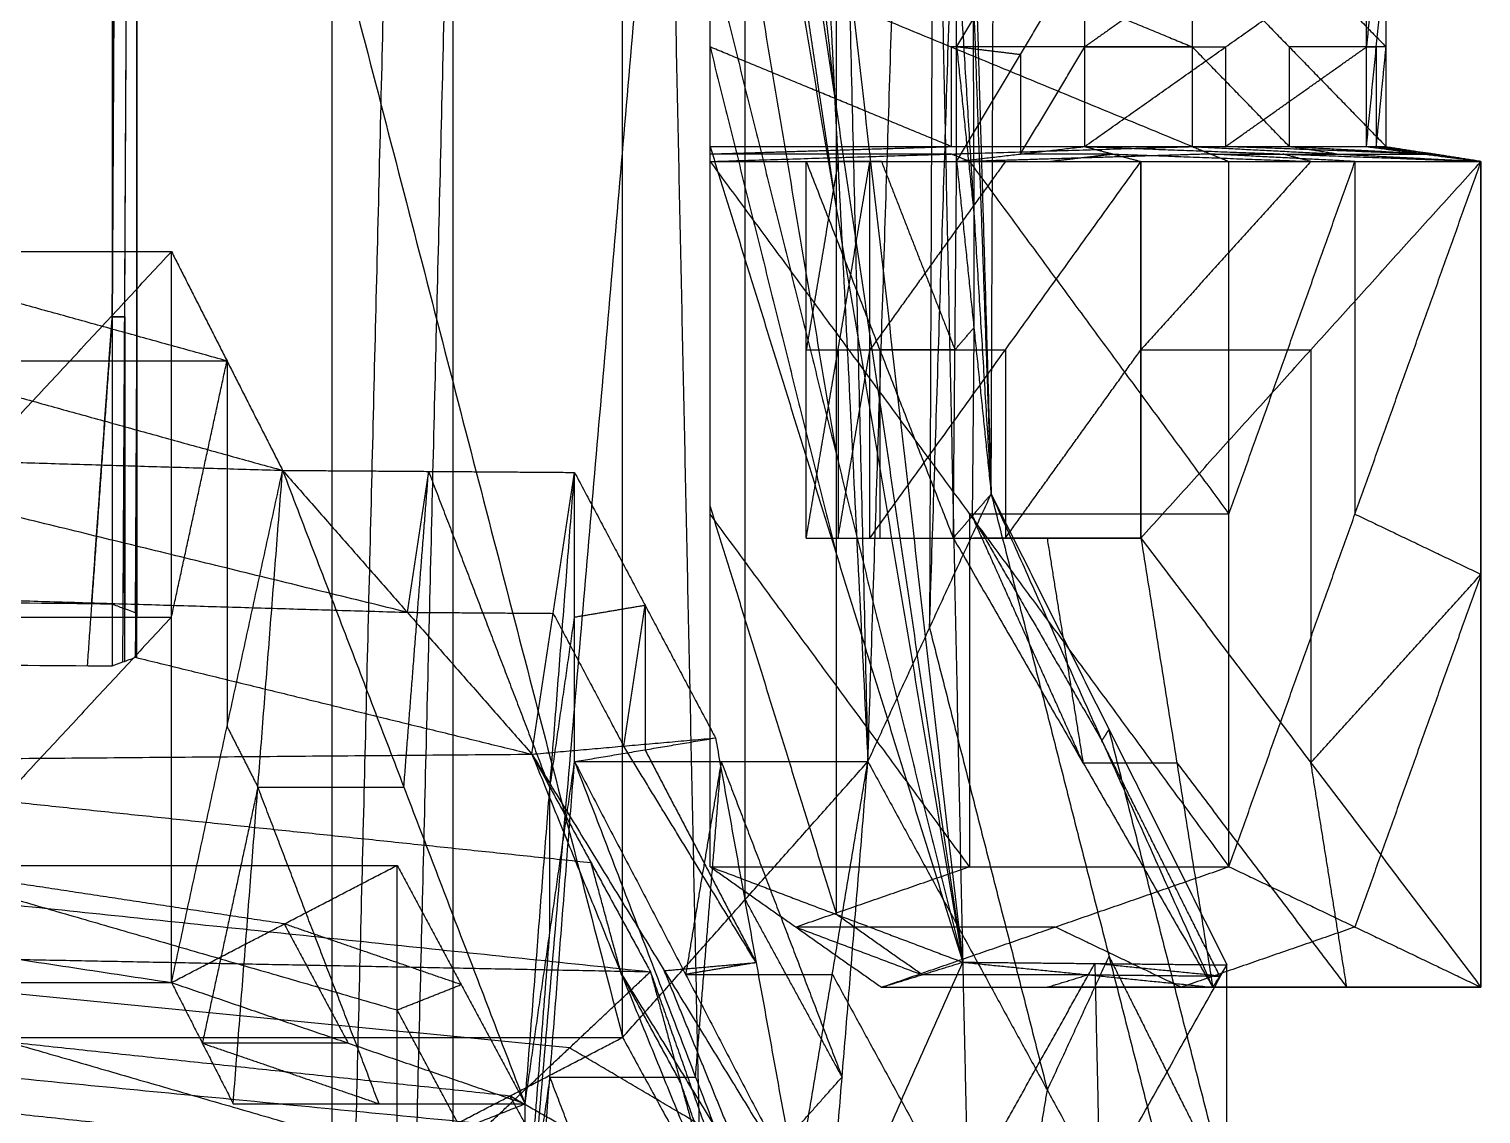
# Model space of a CAD drawing. Header units: millimetres. Extents: x -21 to -10.8, y -12.2 to 12.7.
# Drawn here: x -14.491 to -12.857, y -11.06 to -9.839 of the extents above; entities that cross this region are included whole.
import ezdxf

# ---------------------------------------------------------------- set-up
doc = ezdxf.new("R2010")
doc.units = ezdxf.units.MM
doc.header["$MEASUREMENT"] = 0
doc.layers.add('图层 03', color=5, linetype='Continuous', true_color=0x0000ff)

msp = doc.modelspace()

# ---------------------------------------------------------------- linework, layer by layer
at = {"layer": '图层 03'}
for points, degree in [([(-13.8229, -10.9738, -4.1504), (-13.8229, -8.0565, -4.128), (-13.8229, -5.1393, -4.1055)], 2), ([(-13.8229, -5.1393, -4.1055), (-13.6849, -7.9014, -3.4349), (-13.5469, -10.6635, -2.7644)], 2), ([(-15.3065, -5.246, -4.1169), (-14.5647, -8.1099, -4.1337), (-13.8229, -10.9738, -4.1504)], 2), ([(-13.6742, -5.3672, -3.3842), (-13.6105, -8.0154, -3.0743), (-13.5469, -10.6635, -2.7644)], 2), ([(-13.5469, -10.6635, -2.7644), (-13.4687, -8.2334, -2.3851), (-13.3906, -5.8033, -2.0058)], 2), ([(-13.4081, -10.3624, -2.092), (-13.3994, -8.0828, -2.0489), (-13.3906, -5.8033, -2.0058)], 2), ([(-14.1499, -12.183, 1.2511), (-14.1499, -9.39, 1.2511), (-14.1499, -6.597, 1.2511)], 2), ([(-14.1499, -12.183, 1.2511), (-14.0817, -9.39, 1.1985), (-14.0135, -6.597, 1.1459)], 2), ([(-14.0135, -12.183, 1.1459), (-14.0135, -9.39, 1.1459), (-14.0135, -6.597, 1.1459)], 2), ([(-14.0135, -12.183, 1.1459), (-13.7722, -9.39, 0.6061), (-13.5309, -6.597, 0.0663)], 2), ([(-13.5309, -6.597, 0.0663), (-13.4855, -8.7431, -0.0355), (-13.4402, -10.8892, -0.1372)], 2), ([(-14.6148, -10.5543, -2.153), (-14.5062, -9.0437, -2.153), (-14.3977, -7.5332, -2.153)], 2), ([(-14.6097, -10.4836, -2.3405), (-14.5037, -9.0084, -2.3405), (-14.3977, -7.5332, -2.3405)], 2), ([(-14.3977, -7.5332, -2.3405), (-14.3975, -9.0098, -2.3405), (-14.3973, -10.4864, -2.3405)], 2), ([(-14.3977, -7.5332, -2.153), (-14.3975, -9.0444, -2.153), (-14.3973, -10.5557, -2.153)], 2), ([(-14.3836, -7.5332, -2.3268), (-14.3905, -8.8481, -2.3337), (-14.3973, -10.163, -2.3405)], 2), ([(-14.3973, -10.163, -2.153), (-14.3905, -8.8481, -2.1598), (-14.3836, -7.5332, -2.1667)], 2), ([(-14.3853, -10.5513, -2.1647), (-14.3774, -9.0422, -2.1726), (-14.3695, -7.5332, -2.1804)], 2), ([(-14.3849, -10.491, -2.3285), (-14.3772, -9.0121, -2.3208), (-14.3695, -7.5332, -2.3131)], 2), ([(-14.3695, -10.4968, -2.3131), (-14.3695, -9.015, -2.3131), (-14.3695, -7.5332, -2.3131)], 2), ([(-14.3695, -10.5243, -2.2383), (-14.3695, -9.0287, -2.2757), (-14.3695, -7.5332, -2.3131)], 2), ([(-14.3695, -10.5455, -2.1804), (-14.3695, -9.0393, -2.1804), (-14.3695, -7.5332, -2.1804)], 2), ([(-14.3695, -7.5332, -2.2468), (-14.3695, -8.8599, -2.2468), (-14.3695, -10.1867, -2.2468)], 2), ([(-14.3695, -10.1867, -2.1804), (-14.3695, -8.8599, -2.2136), (-14.3695, -7.5332, -2.2468)], 2), ([(-16.0956, -7.7139, 0.7136), (-15.1227, -9.9484, 0.9823), (-14.1499, -12.183, 1.2511)], 2), ([(-13.6849, -10.8187, -3.4574), (-13.6849, -9.36, -3.4462), (-13.6849, -7.9014, -3.4349)], 2), ([(-13.4775, -10.513, -2.4282), (-13.4384, -9.2979, -2.2386), (-13.3994, -8.0828, -2.0489)], 2), ([(-13.4687, -8.2334, -2.3851), (-13.4731, -9.3732, -2.4067), (-13.4775, -10.513, -2.4282)], 2), ([(-16.5614, -8.2933, 0.584), (-15.3557, -10.2381, 0.9175), (-14.1499, -12.183, 1.2511)], 2), ([(-13.7245, -8.4191, 0.1403), (-13.5823, -9.6541, 0.0015), (-13.4402, -10.8892, -0.1372)], 2), ([(-13.7245, -8.6947, 0.1403), (-13.6534, -9.3122, 0.0709), (-13.5823, -9.9297, 0.0015)], 2), ([(-13.4493, -8.9535, -2.1842), (-13.4287, -9.6579, -2.1381), (-13.4081, -10.3624, -2.092)], 2), ([(-13.7245, -8.9703, 0.1403), (-13.5823, -9.9297, 0.0015), (-13.4402, -10.8892, -0.1372)], 2), ([(-13.7245, -9.0827, 0.1403), (-13.6534, -9.5625, 0.0709), (-13.5823, -10.0422, 0.0015)], 2), ([(-13.7245, -9.1952, 0.1403), (-13.5823, -10.0422, 0.0015), (-13.4402, -10.8892, -0.1372)], 2), ([(-13.4493, -9.2119, -2.1842), (-13.4287, -9.7872, -2.1381), (-13.4081, -10.3624, -2.092)], 2), ([(-14.1499, -9.39, 1.2511), (-14.6363, -9.6692, 1.1167), (-15.1227, -9.9484, 0.9823)], 2), ([(-14.0135, -9.39, 1.1459), (-14.0476, -10.7865, 1.1722), (-14.0817, -12.183, 1.1985)], 2), ([(-13.7268, -11.5361, 0.5043), (-13.7495, -10.463, 0.5552), (-13.7722, -9.39, 0.6061)], 2), ([(-13.7245, -9.4712, 0.1403), (-13.6534, -9.8947, 0.0709), (-13.5823, -10.3182, 0.0015)], 2), ([(-13.5823, -9.9297, 0.0015), (-13.5823, -9.7919, 0.0015), (-13.5823, -9.6541, 0.0015)], 2), ([(-13.447, -9.9881, -2.1842), (-13.447, -9.8588, -2.1842), (-13.447, -9.7296, -2.1842)], 2), ([(-13.447, -9.7296, -2.1842), (-13.4276, -10.046, -2.1381), (-13.4081, -10.3624, -2.092)], 2), ([(-13.375, -9.7384, -2.1423), (-13.411, -9.7986, -2.1633), (-13.447, -9.8588, -2.1842)], 2), ([(-13.7245, -9.9713, 0.1403), (-13.7245, -9.8592, 0.1403), (-13.7245, -9.7471, 0.1403)], 2), ([(-13.7245, -9.7471, 0.1403), (-13.5823, -10.3182, 0.0015), (-13.4402, -10.8892, -0.1372)], 2), ([(-13.7245, -9.7471, 0.1403), (-13.4531, -9.8592, 0.1475), (-13.1817, -9.9713, 0.1548)], 2), ([(-13.4531, -9.7471, 0.1475), (-13.3174, -9.8032, 0.1511), (-13.1817, -9.8592, 0.1548)], 2), ([(-13.447, -9.9881, -2.1842), (-13.375, -9.8676, -2.1423), (-13.3029, -9.7471, -2.1004)], 2), ([(-13.3029, -9.9713, -2.1004), (-13.3029, -9.8592, -2.1004), (-13.3029, -9.7471, -2.1004)], 2), ([(-13.3029, -9.9713, -2.1004), (-13.1443, -9.8592, -1.4245), (-12.9858, -9.7471, -0.7487)], 2), ([(-13.1443, -9.7471, -1.4245), (-13.2236, -9.8032, -1.7625), (-13.3029, -9.8592, -2.1004)], 2), ([(-13.1817, -9.9713, 0.1548), (-13.1817, -9.8592, 0.1548), (-13.1817, -9.7471, 0.1548)], 2), ([(-13.1817, -9.7471, 0.1548), (-13.0727, -9.8592, 0.0553), (-12.9637, -9.9713, -0.0442)], 2), ([(-13.0727, -9.7471, 0.0553), (-13.0182, -9.8032, 0.0055), (-12.9637, -9.8592, -0.0442)], 2), ([(-12.9858, -9.9713, -0.7487), (-12.9858, -9.8592, -0.7487), (-12.9858, -9.7471, -0.7487)], 2), ([(-12.9858, -9.9713, -0.7487), (-12.9747, -9.8592, -0.3964), (-12.9637, -9.7471, -0.0442)], 2), ([(-12.9747, -9.7471, -0.3964), (-12.9802, -9.8032, -0.5726), (-12.9858, -9.8592, -0.7487)], 2), ([(-12.9637, -9.9713, -0.0442), (-12.9637, -9.8592, -0.0442), (-12.9637, -9.7471, -0.0442)], 2), ([(-13.4287, -9.7872, -2.1381), (-13.4281, -9.9166, -2.1381), (-13.4276, -10.046, -2.1381)], 2), ([(-13.4531, -9.9713, 0.1475), (-13.5888, -9.9152, 0.1439), (-13.7245, -9.8592, 0.1403)], 2), ([(-13.7245, -9.8592, 0.1403), (-13.6534, -10.1447, 0.0709), (-13.5823, -10.4302, 0.0015)], 2), ([(-13.4531, -9.8592, 0.1475), (-13.4531, -9.9152, 0.1475), (-13.4531, -9.9713, 0.1475)], 2), ([(-13.1817, -9.8592, 0.1548), (-13.3174, -9.8592, 0.1511), (-13.4531, -9.8592, 0.1475)], 2), ([(-13.447, -9.8588, -2.1842), (-13.411, -9.8632, -2.1633), (-13.375, -9.8676, -2.1423)], 2), ([(-13.447, -9.8588, -2.1842), (-13.4373, -9.9524, -2.1612), (-13.4276, -10.046, -2.1381)], 2), ([(-13.375, -9.9797, -2.1423), (-13.3389, -9.9194, -2.1213), (-13.3029, -9.8592, -2.1004)], 2), ([(-13.375, -9.8676, -2.1423), (-13.375, -9.9236, -2.1423), (-13.375, -9.9797, -2.1423)], 2), ([(-13.3029, -9.8592, -2.1004), (-13.2236, -9.8592, -1.7625), (-13.1443, -9.8592, -1.4245)], 2), ([(-13.0727, -9.9713, 0.0553), (-13.1272, -9.9152, 0.105), (-13.1817, -9.8592, 0.1548)], 2), ([(-13.1443, -9.9713, -1.4245), (-13.0651, -9.9152, -1.0866), (-12.9858, -9.8592, -0.7487)], 2), ([(-13.1443, -9.8592, -1.4245), (-13.1443, -9.9152, -1.4245), (-13.1443, -9.9713, -1.4245)], 2), ([(-13.0727, -9.8592, 0.0553), (-13.0727, -9.9152, 0.0553), (-13.0727, -9.9713, 0.0553)], 2), ([(-12.9637, -9.8592, -0.0442), (-13.0182, -9.8592, 0.0055), (-13.0727, -9.8592, 0.0553)], 2), ([(-12.9858, -9.8592, -0.7487), (-12.9802, -9.8592, -0.5726), (-12.9747, -9.8592, -0.3964)], 2), ([(-12.9747, -9.9713, -0.3964), (-12.9692, -9.9152, -0.2203), (-12.9637, -9.8592, -0.0442)], 2), ([(-12.9747, -9.8592, -0.3964), (-12.9747, -9.9152, -0.3964), (-12.9747, -9.9713, -0.3964)], 2), ([(-13.5823, -10.0422, 0.0015), (-13.5823, -9.986, 0.0015), (-13.5823, -9.9297, 0.0015)], 2), ([(-13.7245, -10.7817, 0.2722), (-13.7245, -10.3765, 0.2062), (-13.7245, -9.9713, 0.1403)], 2), ([(-13.7245, -9.9881, 0.2722), (-13.7245, -9.9797, 0.2062), (-13.7245, -9.9713, 0.1403)], 2), ([(-13.7245, -9.9881, 0.2722), (-13.4531, -9.9797, 0.2135), (-13.1817, -9.9713, 0.1548)], 2), ([(-13.7245, -9.9713, 0.1403), (-13.5823, -10.4302, 0.0015), (-13.4402, -10.8892, -0.1372)], 2), ([(-13.7245, -9.9713, 0.1403), (-13.4531, -9.9713, 0.1475), (-13.1817, -9.9713, 0.1548)], 2), ([(-13.7245, -9.9797, 0.2062), (-13.5888, -9.9755, 0.1769), (-13.4531, -9.9713, 0.1475)], 2), ([(-13.4531, -9.9797, 0.2135), (-13.5888, -9.9797, 0.2098), (-13.7245, -9.9797, 0.2062)], 2), ([(-13.7245, -10.3765, 0.2062), (-13.7245, -10.1781, 0.2062), (-13.7245, -9.9797, 0.2062)], 2), ([(-13.4325, -9.9881, 0.2722), (-13.4428, -9.9839, 0.2428), (-13.4531, -9.9797, 0.2135)], 2), ([(-13.447, -9.9881, -2.1842), (-13.375, -9.9797, -2.1423), (-13.3029, -9.9713, -2.1004)], 2), ([(-13.1611, -9.9797, 0.2135), (-13.2968, -9.9839, 0.2428), (-13.4325, -9.9881, 0.2722)], 2), ([(-13.2713, -9.9797, -2.1423), (-13.3231, -9.9797, -2.1423), (-13.375, -9.9797, -2.1423)], 2), ([(-13.3433, -9.9881, -2.1842), (-13.3073, -9.9839, -2.1633), (-13.2713, -9.9797, -2.1423)], 2), ([(-13.3029, -9.9713, -2.1004), (-13.2713, -9.9797, -2.1423), (-13.2396, -9.9881, -2.1842)], 2), ([(-13.3029, -9.9713, -2.1004), (-13.1443, -9.9713, -1.4245), (-12.9858, -9.9713, -0.7487)], 2), ([(-13.3029, -9.9713, -2.1004), (-13.0799, -9.9797, -1.452), (-12.8569, -9.9881, -0.8036)], 2), ([(-13.2713, -9.9797, -2.1423), (-13.1598, -9.9839, -1.8181), (-13.0483, -9.9881, -1.4939)], 2), ([(-13.1817, -9.9713, 0.1548), (-13.1611, -9.9797, 0.2135), (-13.1405, -9.9881, 0.2722)], 2), ([(-13.1817, -9.9713, 0.1548), (-13.0727, -9.9713, 0.0553), (-12.9637, -9.9713, -0.0442)], 2), ([(-13.1817, -9.9713, 0.1548), (-13.0193, -9.9797, 0.0999), (-12.8569, -9.9881, 0.045)], 2), ([(-13.1611, -9.9797, 0.2135), (-13.0902, -9.9797, 0.1567), (-13.0193, -9.9797, 0.0999)], 2), ([(-12.9987, -9.9881, 0.1586), (-13.0799, -9.9839, 0.186), (-13.1611, -9.9797, 0.2135)], 2), ([(-12.9213, -9.9797, -0.7761), (-13.0328, -9.9755, -1.1003), (-13.1443, -9.9713, -1.4245)], 2), ([(-13.0799, -9.9797, -1.452), (-13.0006, -9.9797, -1.114), (-12.9213, -9.9797, -0.7761)], 2), ([(-13.0483, -9.9881, -1.4939), (-13.0641, -9.9839, -1.4729), (-13.0799, -9.9797, -1.452)], 2), ([(-13.0727, -9.9713, 0.0553), (-12.9915, -9.9755, 0.0278), (-12.9103, -9.9797, 0.0004)], 2), ([(-13.0193, -9.9797, 0.0999), (-13.046, -9.9755, 0.0776), (-13.0727, -9.9713, 0.0553)], 2), ([(-12.9858, -9.9713, -0.7487), (-12.9747, -9.9713, -0.3964), (-12.9637, -9.9713, -0.0442)], 2), ([(-12.9858, -9.9713, -0.7487), (-12.9213, -9.9797, -0.7761), (-12.8569, -9.9881, -0.8036)], 2), ([(-12.9747, -9.9713, -0.3964), (-12.948, -9.9755, -0.5863), (-12.9213, -9.9797, -0.7761)], 2), ([(-12.9103, -9.9797, -0.4239), (-12.9425, -9.9755, -0.4102), (-12.9747, -9.9713, -0.3964)], 2), ([(-12.9637, -9.9713, -0.0442), (-12.9103, -9.9797, -0.4239), (-12.8569, -9.9881, -0.8036)], 2), ([(-12.9637, -9.9713, -0.0442), (-12.9103, -9.9797, 0.0004), (-12.8569, -9.9881, 0.045)], 2), ([(-12.9103, -9.9797, 0.0004), (-12.9103, -9.9797, -0.2118), (-12.9103, -9.9797, -0.4239)], 2), ([(-12.8569, -9.9881, -0.3793), (-12.8836, -9.9839, -0.1895), (-12.9103, -9.9797, 0.0004)], 2), ([(-13.7245, -10.7817, 0.2722), (-13.7245, -10.3849, 0.2722), (-13.7245, -9.9881, 0.2722)], 2), ([(-13.7245, -9.9881, 0.2722), (-13.4325, -10.3849, 0.2722), (-13.1405, -10.7817, 0.2722)], 2), ([(-13.7245, -9.9881, 0.2722), (-13.4325, -9.9881, 0.2722), (-13.1405, -9.9881, 0.2722)], 2), ([(-13.6163, -10.4119, -3.0069), (-13.6163, -10.2, -3.0069), (-13.6163, -9.9881, -3.0069)], 2), ([(-13.6163, -10.4119, -3.0069), (-13.5804, -10.2, -3.0069), (-13.5446, -9.9881, -3.0069)], 2), ([(-13.6163, -9.9881, -3.0069), (-13.5804, -9.9881, -3.0069), (-13.5446, -9.9881, -3.0069)], 2), ([(-13.6163, -9.9881, -3.0069), (-13.5335, -10.2, -2.5956), (-13.4508, -10.4119, -2.1842)], 2), ([(-13.6163, -9.9881, -3.0069), (-13.5316, -9.9881, -2.5956), (-13.447, -9.9881, -2.1842)], 2), ([(-13.5804, -9.9881, -3.0069), (-13.5983, -10.094, -3.0069), (-13.6163, -10.2, -3.0069)], 2), ([(-13.5804, -9.9881, -3.0069), (-13.5381, -9.9881, -2.8012), (-13.4958, -9.9881, -2.5956)], 2), ([(-13.5316, -9.9881, -2.5956), (-13.556, -9.9881, -2.8012), (-13.5804, -9.9881, -3.0069)], 2), ([(-13.5446, -10.4119, -3.0069), (-13.5446, -10.2, -3.0069), (-13.5446, -9.9881, -3.0069)], 2), ([(-13.5446, -10.4119, -3.0069), (-13.3921, -10.2, -2.8548), (-13.2396, -9.9881, -2.7027)], 2), ([(-13.5446, -9.9881, -3.0069), (-13.4958, -9.9881, -2.5956), (-13.447, -9.9881, -2.1842)], 2), ([(-13.5446, -9.9881, -3.0069), (-13.3921, -9.9881, -2.8548), (-13.2396, -9.9881, -2.7027)], 2), ([(-13.3921, -9.9881, -2.8548), (-13.4684, -10.094, -2.9308), (-13.5446, -10.2, -3.0069)], 2), ([(-13.5316, -9.9881, -2.5956), (-13.4903, -10.094, -2.3899), (-13.4489, -10.2, -2.1842)], 2), ([(-13.4958, -9.9881, -2.5956), (-13.444, -9.9881, -2.7252), (-13.3921, -9.9881, -2.8548)], 2), ([(-13.4508, -10.4119, -2.1842), (-13.4489, -10.2, -2.1842), (-13.447, -9.9881, -2.1842)], 2), ([(-13.447, -9.9881, -2.1842), (-13.4276, -10.1752, -2.1381), (-13.4081, -10.3624, -2.092)], 2), ([(-13.447, -9.9881, -2.1842), (-13.3433, -9.9881, -2.4435), (-13.2396, -9.9881, -2.7027)], 2), ([(-13.447, -9.9881, -2.1842), (-13.3433, -9.9881, -2.1842), (-13.2396, -9.9881, -2.1842)], 2), ([(-13.4325, -9.9881, 0.2722), (-13.2865, -10.1865, 0.2722), (-13.1405, -10.3849, 0.2722)], 2), ([(-13.3921, -9.9881, -2.8548), (-13.3677, -9.9881, -2.6491), (-13.3433, -9.9881, -2.4435)], 2), ([(-13.3433, -9.9881, -2.4435), (-13.2915, -9.9881, -2.4435), (-13.2396, -9.9881, -2.4435)], 2), ([(-13.3433, -9.9881, -2.1842), (-13.3433, -9.9881, -2.3139), (-13.3433, -9.9881, -2.4435)], 2), ([(-13.2396, -10.4119, -2.7027), (-13.2396, -10.2, -2.7027), (-13.2396, -9.9881, -2.7027)], 2), ([(-13.2396, -10.4119, -2.1842), (-13.2396, -10.2, -2.4435), (-13.2396, -9.9881, -2.7027)], 2), ([(-13.2396, -10.4119, -2.1842), (-13.2396, -10.2, -2.1842), (-13.2396, -9.9881, -2.1842)], 2), ([(-13.2396, -10.4119, -2.1842), (-13.0483, -10.2, -1.4939), (-12.8569, -9.9881, -0.8036)], 2), ([(-13.2396, -9.9881, -2.7027), (-13.2396, -9.9881, -2.4435), (-13.2396, -9.9881, -2.1842)], 2), ([(-13.2396, -9.9881, -2.1842), (-13.0483, -9.9881, -1.4939), (-12.8569, -9.9881, -0.8036)], 2), ([(-13.2396, -9.9881, -2.4435), (-13.2396, -10.094, -2.4435), (-13.2396, -10.2, -2.4435)], 2), ([(-13.2396, -10.2, -2.1842), (-13.2396, -10.094, -2.3139), (-13.2396, -9.9881, -2.4435)], 2), ([(-13.0483, -9.9881, -1.4939), (-13.144, -10.094, -1.8391), (-13.2396, -10.2, -2.1842)], 2), ([(-13.1405, -10.7817, 0.2722), (-13.1405, -10.3849, 0.2722), (-13.1405, -9.9881, 0.2722)], 2), ([(-13.1405, -10.7817, 0.2722), (-12.9987, -10.3849, 0.1586), (-12.8569, -9.9881, 0.045)], 2), ([(-13.1405, -9.9881, 0.2722), (-12.9987, -9.9881, 0.1586), (-12.8569, -9.9881, 0.045)], 2), ([(-13.1405, -10.3849, 0.2722), (-13.0696, -10.1865, 0.2154), (-12.9987, -9.9881, 0.1586)], 2), ([(-12.9987, -9.9881, 0.1586), (-12.9987, -10.1865, 0.1586), (-12.9987, -10.3849, 0.1586)], 2), ([(-12.8569, -10.9174, -0.8036), (-12.8569, -10.4527, -0.8036), (-12.8569, -9.9881, -0.8036)], 2), ([(-12.8569, -10.9174, -0.8036), (-12.8569, -10.4527, -0.3793), (-12.8569, -9.9881, 0.045)], 2), ([(-12.8569, -10.9174, 0.045), (-12.8569, -10.4527, 0.045), (-12.8569, -9.9881, 0.045)], 2), ([(-12.8569, -9.9881, -0.8036), (-12.8569, -9.9881, -0.3793), (-12.8569, -9.9881, 0.045)], 2), ([(-12.8569, -9.9881, -0.3793), (-12.8569, -10.2204, -0.5914), (-12.8569, -10.4527, -0.8036)], 2), ([(-13.5823, -10.3182, 0.0015), (-13.5823, -10.1802, 0.0015), (-13.5823, -10.0422, 0.0015)], 2), ([(-13.4276, -10.046, -2.1381), (-13.4276, -10.1106, -2.1381), (-13.4276, -10.1752, -2.1381)], 2), ([(-15.0945, -10.9121, -3.4033), (-14.7126, -10.5008, -3.4033), (-14.3306, -10.0895, -3.4033)], 2), ([(-15.0945, -10.0895, -3.4033), (-14.7126, -10.0895, -3.4033), (-14.3306, -10.0895, -3.4033)], 2), ([(-15.0945, -10.0895, -3.4033), (-14.6501, -10.2126, -3.0808), (-14.2056, -10.3357, -2.7583)], 2), ([(-14.2681, -10.2126, -3.0808), (-14.4903, -10.151, -3.2421), (-14.7126, -10.0895, -3.4033)], 2), ([(-14.3306, -10.9121, -3.4033), (-14.3306, -10.5008, -3.4033), (-14.3306, -10.0895, -3.4033)], 2), ([(-14.3306, -10.0895, -3.4033), (-14.2681, -10.2126, -3.0808), (-14.2056, -10.3357, -2.7583)], 2), ([(-14.3973, -10.163, -2.153), (-14.4114, -10.3593, -2.153), (-14.4255, -10.5555, -2.153)], 2), ([(-14.4205, -10.4861, -2.3405), (-14.4089, -10.3246, -2.3405), (-14.3973, -10.163, -2.3405)], 2), ([(-14.3973, -10.163, -2.3405), (-14.3903, -10.163, -2.3337), (-14.3832, -10.163, -2.3268)], 2), ([(-14.3832, -10.163, -2.1667), (-14.3903, -10.163, -2.1598), (-14.3973, -10.163, -2.153)], 2), ([(-14.3832, -10.163, -2.3268), (-14.3832, -10.3273, -2.3268), (-14.3832, -10.4916, -2.3268)], 2), ([(-14.3832, -10.5506, -2.1667), (-14.3832, -10.3568, -2.1667), (-14.3832, -10.163, -2.1667)], 2), ([(-13.4489, -10.2, -2.1842), (-13.4382, -10.1876, -2.1612), (-13.4276, -10.1752, -2.1381)], 2), ([(-13.4276, -10.1752, -2.1381), (-13.4285, -10.2812, -2.1381), (-13.4295, -10.3872, -2.1381)], 2), ([(-14.3695, -10.1867, -2.1804), (-14.3704, -10.3664, -2.1795), (-14.3714, -10.5462, -2.1786)], 2), ([(-14.3711, -10.4962, -2.3147), (-14.3703, -10.3414, -2.3139), (-14.3695, -10.1867, -2.3131)], 2), ([(-14.3695, -10.1867, -2.3131), (-14.3695, -10.3432, -2.3092), (-14.3695, -10.4997, -2.3053)], 2), ([(-14.3695, -10.1867, -2.2468), (-14.3695, -10.1867, -2.2799), (-14.3695, -10.1867, -2.3131)], 2), ([(-13.6163, -10.2, -3.0069), (-13.5983, -10.2, -3.0069), (-13.5804, -10.2, -3.0069)], 2), ([(-13.6163, -10.2, -3.0069), (-13.5749, -10.2, -2.8012), (-13.5335, -10.2, -2.5956)], 2), ([(-13.5804, -10.4119, -3.0069), (-13.5625, -10.306, -3.0069), (-13.5446, -10.2, -3.0069)], 2), ([(-13.5804, -10.2, -3.0069), (-13.5804, -10.306, -3.0069), (-13.5804, -10.4119, -3.0069)], 2), ([(-13.5446, -10.2, -3.0069), (-13.4684, -10.2, -2.9308), (-13.3921, -10.2, -2.8548)], 2), ([(-13.5335, -10.2, -2.5956), (-13.5335, -10.306, -2.5956), (-13.5335, -10.4119, -2.5956)], 2), ([(-13.4489, -10.2, -2.1842), (-13.4912, -10.2, -2.3899), (-13.5335, -10.2, -2.5956)], 2), ([(-13.3921, -10.4119, -2.8548), (-13.3159, -10.306, -2.7787), (-13.2396, -10.2, -2.7027)], 2), ([(-13.3921, -10.2, -2.8548), (-13.3921, -10.306, -2.8548), (-13.3921, -10.4119, -2.8548)], 2), ([(-13.2396, -10.2, -2.7027), (-13.2396, -10.306, -2.5731), (-13.2396, -10.4119, -2.4435)], 2), ([(-13.2396, -10.2, -2.4435), (-13.2396, -10.2, -2.5731), (-13.2396, -10.2, -2.7027)], 2), ([(-13.2396, -10.2, -2.1842), (-13.144, -10.2, -1.8391), (-13.0483, -10.2, -1.4939)], 2), ([(-13.0483, -10.2, -1.4939), (-13.0483, -10.4323, -1.4939), (-13.0483, -10.6647, -1.4939)], 2), ([(-14.6501, -10.2126, -3.0808), (-14.4591, -10.2126, -3.0808), (-14.2681, -10.2126, -3.0808)], 2), ([(-14.3306, -10.5008, -3.4033), (-14.2994, -10.3567, -3.2421), (-14.2681, -10.2126, -3.0808)], 2), ([(-14.2681, -10.2126, -3.0808), (-14.2681, -10.4182, -3.0808), (-14.2681, -10.6239, -3.0808)], 2), ([(-15.3751, -10.3006, -2.8117), (-14.7903, -10.3182, -2.785), (-14.2056, -10.3357, -2.7583)], 2), ([(-14.0653, -10.4954, -2.328), (-14.4278, -10.4068, -2.5565), (-14.7903, -10.3182, -2.785)], 2), ([(-13.5823, -10.4302, 0.0015), (-13.5823, -10.3742, 0.0015), (-13.5823, -10.3182, 0.0015)], 2), ([(-14.3306, -10.9121, -3.4033), (-14.2681, -10.6239, -3.0808), (-14.2056, -10.3357, -2.7583)], 2), ([(-14.2612, -11.0485, -3.0907), (-14.2334, -10.6921, -2.9245), (-14.2056, -10.3357, -2.7583)], 2), ([(-14.2056, -10.3357, -2.7583), (-14.0691, -10.6921, -2.9245), (-13.9327, -11.0485, -3.0907)], 2), ([(-14.2056, -10.3357, -2.7583), (-14.0653, -10.4954, -2.328), (-13.925, -10.6551, -1.8976)], 2), ([(-14.2056, -10.3357, -2.7583), (-14.0413, -10.3368, -2.7614), (-13.877, -10.338, -2.7644)], 2), ([(-14.0691, -10.6921, -2.9245), (-14.0552, -10.5145, -2.8429), (-14.0413, -10.3368, -2.7614)], 2), ([(-14.0413, -10.3368, -2.7614), (-14.0533, -10.4161, -2.5447), (-14.0653, -10.4954, -2.328)], 2), ([(-14.0413, -10.3368, -2.7614), (-13.9731, -10.5151, -2.8445), (-13.9048, -10.6933, -2.9276)], 2), ([(-13.9327, -11.0485, -3.0907), (-13.9048, -10.6933, -2.9276), (-13.877, -10.338, -2.7644)], 2), ([(-13.925, -10.6551, -1.8976), (-13.901, -10.4966, -2.331), (-13.877, -10.338, -2.7644)], 2), ([(-13.877, -10.6635, -2.7644), (-13.877, -10.5008, -2.7644), (-13.877, -10.338, -2.7644)], 2), ([(-13.877, -10.338, -2.7644), (-13.7977, -10.4874, -2.3687), (-13.7184, -10.6368, -1.9731)], 2), ([(-13.5469, -10.6635, -2.7644), (-13.4775, -10.513, -2.4282), (-13.4081, -10.3624, -2.092)], 2), ([(-13.4508, -10.4119, -2.1842), (-13.4295, -10.3872, -2.1381), (-13.4081, -10.3624, -2.092)], 2), ([(-13.4081, -10.3624, -2.092), (-13.2835, -10.6399, -1.4478), (-13.1588, -10.9174, -0.8036)], 2), ([(-13.4081, -10.3624, -2.092), (-13.2755, -10.8827, -1.4466), (-13.1428, -11.4031, -0.8013)], 2), ([(-13.4081, -10.3624, -2.092), (-13.2755, -10.6273, -1.4466), (-13.1428, -10.8922, -0.8013)], 2), ([(-13.7245, -10.3849, 0.2722), (-13.7245, -10.3807, 0.2392), (-13.7245, -10.3765, 0.2062)], 2), ([(-13.7245, -10.3765, 0.2062), (-13.6534, -10.606, 0.1368), (-13.5823, -10.8355, 0.0675)], 2), ([(-13.4325, -10.7817, 0.2722), (-13.5785, -10.5833, 0.2722), (-13.7245, -10.3849, 0.2722)], 2), ([(-13.4325, -10.3849, 0.2722), (-13.4325, -10.5833, 0.2722), (-13.4325, -10.7817, 0.2722)], 2), ([(-13.1405, -10.3849, 0.2722), (-13.2865, -10.3849, 0.2722), (-13.4325, -10.3849, 0.2722)], 2), ([(-13.4295, -10.3872, -2.1381), (-13.3565, -10.5135, -1.7929), (-13.2835, -10.6399, -1.4478)], 2), ([(-13.3048, -10.6647, -1.4939), (-13.3672, -10.5259, -1.816), (-13.4295, -10.3872, -2.1381)], 2), ([(-12.9987, -10.3849, 0.1586), (-12.9278, -10.4188, 0.1018), (-12.8569, -10.4527, 0.045)], 2), ([(-13.6163, -10.4119, -3.0069), (-13.5804, -10.4119, -3.0069), (-13.5446, -10.4119, -3.0069)], 2), ([(-13.6163, -10.4119, -3.0069), (-13.5335, -10.4119, -2.5956), (-13.4508, -10.4119, -2.1842)], 2), ([(-13.6163, -10.4119, -3.0069), (-13.428, -10.4119, -2.5956), (-13.2396, -10.4119, -2.1842)], 2), ([(-13.5804, -10.4119, -3.0069), (-13.5042, -10.4119, -2.8012), (-13.428, -10.4119, -2.5956)], 2), ([(-13.5446, -10.4119, -3.0069), (-13.3921, -10.4119, -2.8548), (-13.2396, -10.4119, -2.7027)], 2), ([(-13.5446, -10.4119, -3.0069), (-13.3921, -10.4119, -2.5956), (-13.2396, -10.4119, -2.1842)], 2), ([(-13.5335, -10.4119, -2.5956), (-13.4394, -10.4119, -2.3899), (-13.3452, -10.4119, -2.1842)], 2), ([(-13.4508, -10.4119, -2.1842), (-13.3452, -10.4119, -2.1842), (-13.2396, -10.4119, -2.1842)], 2), ([(-13.4508, -10.4119, -2.1842), (-13.3048, -10.6647, -1.4939), (-13.1588, -10.9174, -0.8036)], 2), ([(-13.428, -10.4119, -2.5956), (-13.41, -10.4119, -2.5956), (-13.3921, -10.4119, -2.5956)], 2), ([(-13.3452, -10.4119, -2.1842), (-13.3866, -10.4119, -2.3899), (-13.428, -10.4119, -2.5956)], 2), ([(-13.2396, -10.4119, -2.4435), (-13.3159, -10.4119, -2.6491), (-13.3921, -10.4119, -2.8548)], 2), ([(-13.3921, -10.4119, -2.5956), (-13.3159, -10.4119, -2.5195), (-13.2396, -10.4119, -2.4435)], 2), ([(-13.3452, -10.4119, -2.1842), (-13.325, -10.5383, -1.8391), (-13.3048, -10.6647, -1.4939)], 2), ([(-13.2396, -10.4119, -2.7027), (-13.2396, -10.4119, -2.4435), (-13.2396, -10.4119, -2.1842)], 2), ([(-13.2396, -10.4119, -2.1842), (-13.1992, -10.6647, -1.4939), (-13.1588, -10.9174, -0.8036)], 2), ([(-13.2396, -10.4119, -2.1842), (-13.0483, -10.6647, -1.4939), (-12.8569, -10.9174, -0.8036)], 2), ([(-13.5823, -10.8355, 0.0675), (-13.5823, -10.6328, 0.0345), (-13.5823, -10.4302, 0.0015)], 2), ([(-13.0483, -10.6647, -1.4939), (-12.9526, -10.5587, -1.1487), (-12.8569, -10.4527, -0.8036)], 2), ([(-12.8569, -10.4527, 0.045), (-12.9278, -10.6511, 0.1018), (-12.9987, -10.8496, 0.1586)], 2), ([(-12.8569, -10.9174, -0.3793), (-12.8569, -10.6851, -0.1672), (-12.8569, -10.4527, 0.045)], 2), ([(-12.8569, -10.4527, -0.3793), (-12.8569, -10.6851, -0.3793), (-12.8569, -10.9174, -0.3793)], 2), ([(-12.8569, -10.4527, -0.8036), (-12.8569, -10.4527, -0.5914), (-12.8569, -10.4527, -0.3793)], 2), ([(-14.6501, -10.4779, -2.3546), (-14.3577, -10.4867, -2.3413), (-14.0653, -10.4954, -2.328)], 2), ([(-14.3973, -10.4864, -2.3405), (-14.4681, -10.4855, -2.3405), (-14.5389, -10.4845, -2.3405), (-14.6097, -10.4836, -2.3405)], 3), ([(-14.3849, -10.491, -2.3285), (-14.3891, -10.4895, -2.3325), (-14.3932, -10.4879, -2.3365), (-14.3973, -10.4864, -2.3405)], 3), ([(-13.877, -10.5008, -2.7644), (-13.8374, -10.4941, -2.5666), (-13.7977, -10.4874, -2.3687)], 2), ([(-13.8217, -10.646, -1.9353), (-13.8097, -10.5667, -2.152), (-13.7977, -10.4874, -2.3687)], 2), ([(-13.7977, -10.4874, -2.3687), (-13.7977, -10.5688, -2.3687), (-13.7977, -10.6502, -2.3687)], 2), ([(-14.3306, -10.5008, -3.4033), (-14.5216, -10.7064, -3.4033), (-14.7126, -10.9121, -3.4033)], 2), ([(-14.7126, -10.5008, -3.4033), (-14.5216, -10.5008, -3.4033), (-14.3306, -10.5008, -3.4033)], 2), ([(-14.3695, -10.4968, -2.3131), (-14.3747, -10.4949, -2.3182), (-14.3798, -10.4929, -2.3234), (-14.3849, -10.491, -2.3285)], 3), ([(-14.3695, -10.5243, -2.2383), (-14.3695, -10.5151, -2.2632), (-14.3695, -10.506, -2.2882), (-14.3695, -10.4968, -2.3131)], 3), ([(-14.0653, -10.4954, -2.328), (-13.9832, -10.496, -2.3295), (-13.901, -10.4966, -2.331)], 2), ([(-13.9048, -10.6933, -2.9276), (-13.8909, -10.597, -2.846), (-13.877, -10.5008, -2.7644)], 2), ([(-13.901, -10.4966, -2.331), (-13.8614, -10.5713, -2.1332), (-13.8217, -10.646, -1.9353)], 2), ([(-13.4775, -10.513, -2.4282), (-13.4112, -10.7731, -2.1055), (-13.3449, -11.0333, -1.7828)], 2), ([(-14.3695, -10.5455, -2.1804), (-14.3695, -10.5384, -2.1997), (-14.3695, -10.5314, -2.219), (-14.3695, -10.5243, -2.2383)], 3), ([(-14.6148, -10.5543, -2.153), (-14.5423, -10.5548, -2.153), (-14.4698, -10.5552, -2.153), (-14.3973, -10.5557, -2.153)], 3), ([(-14.3973, -10.5557, -2.153), (-14.3933, -10.5542, -2.1569), (-14.3893, -10.5528, -2.1608), (-14.3853, -10.5513, -2.1647)], 3), ([(-14.3853, -10.5513, -2.1647), (-14.3805, -10.5496, -2.1694), (-14.3758, -10.5478, -2.1741), (-14.3711, -10.5461, -2.1788)], 3), ([(-14.3711, -10.5461, -2.1788), (-14.3706, -10.5459, -2.1793), (-14.37, -10.5457, -2.1799), (-14.3695, -10.5455, -2.1804)], 3), ([(-14.3711, -10.5461, -2.1788), (-14.1481, -10.6006, -2.0382), (-13.925, -10.6551, -1.8976)], 2), ([(-14.2681, -10.6239, -3.0808), (-14.2508, -10.658, -3.0027), (-14.2334, -10.6921, -2.9245)], 2), ([(-13.925, -10.6551, -1.8976), (-13.8217, -10.646, -1.9353), (-13.7184, -10.6368, -1.9731)], 2), ([(-13.877, -10.6635, -2.7644), (-13.7977, -10.6502, -2.3687), (-13.7184, -10.6368, -1.9731)], 2), ([(-13.7184, -10.6368, -1.9731), (-13.6727, -10.8896, -1.7341), (-13.6269, -11.1423, -1.495)], 2), ([(-13.2835, -10.6399, -1.4478), (-13.2795, -10.6336, -1.4472), (-13.2755, -10.6273, -1.4466)], 2), ([(-13.1428, -11.1476, -0.8013), (-13.2091, -10.8875, -1.124), (-13.2755, -10.6273, -1.4466)], 2), ([(-13.6727, -10.8896, -1.7341), (-13.7472, -10.7678, -1.8347), (-13.8217, -10.646, -1.9353)], 2), ([(-13.7977, -10.6502, -2.3687), (-13.7352, -10.7699, -2.0514), (-13.6727, -10.8896, -1.7341)], 2), ([(-13.1508, -10.9048, -0.8024), (-13.2172, -10.7724, -1.1251), (-13.2835, -10.6399, -1.4478)], 2), ([(-15.9644, -10.6719, -1.8198), (-14.9447, -10.6635, -1.8587), (-13.925, -10.6551, -1.8976)], 2), ([(-13.8583, -10.7775, -1.5724), (-14.4015, -10.7205, -1.7156), (-14.9447, -10.6635, -1.8587)], 2), ([(-13.9327, -11.3733, -3.0907), (-13.9048, -11.0184, -2.9276), (-13.877, -10.6635, -2.7644)], 2), ([(-13.9327, -11.0485, -3.0907), (-13.9048, -10.856, -2.9276), (-13.877, -10.6635, -2.7644)], 2), ([(-13.925, -10.6551, -1.8976), (-13.8583, -10.7775, -1.5724), (-13.7916, -10.8999, -1.2473)], 2), ([(-13.925, -10.6551, -1.8976), (-13.8244, -10.9022, -1.6811), (-13.7238, -11.1492, -1.4645)], 2), ([(-13.925, -10.6551, -1.8976), (-13.776, -10.8987, -1.6963), (-13.6269, -11.1423, -1.495)], 2), ([(-13.877, -10.6635, -2.7644), (-13.752, -10.9029, -2.1297), (-13.6269, -11.1423, -1.495)], 2), ([(-13.877, -10.6635, -2.7644), (-13.7409, -11.0184, -2.9276), (-13.6048, -11.3733, -3.0907)], 2), ([(-13.877, -10.6635, -2.7644), (-13.7119, -10.6635, -2.7644), (-13.5469, -10.6635, -2.7644)], 2), ([(-13.8229, -10.9738, -4.1504), (-13.6849, -10.8187, -3.4574), (-13.5469, -10.6635, -2.7644)], 2), ([(-13.7119, -10.6635, -2.7644), (-13.732, -10.7832, -2.4471), (-13.752, -10.9029, -2.1297)], 2), ([(-13.7409, -11.0184, -2.9276), (-13.7264, -10.841, -2.846), (-13.7119, -10.6635, -2.7644)], 2), ([(-13.7119, -10.6635, -2.7644), (-13.6439, -10.841, -2.846), (-13.5759, -11.0184, -2.9276)], 2), ([(-13.6269, -11.1423, -1.495), (-13.5869, -10.9029, -2.1297), (-13.5469, -10.6635, -2.7644)], 2), ([(-13.6048, -11.3733, -3.0907), (-13.5759, -11.0184, -2.9276), (-13.5469, -10.6635, -2.7644)], 2), ([(-13.5469, -10.6635, -2.7644), (-13.3449, -11.0333, -1.7828), (-13.1428, -11.4031, -0.8013)], 2), ([(-13.3048, -10.6647, -1.4939), (-13.252, -10.6647, -1.4939), (-13.1992, -10.6647, -1.4939)], 2), ([(-13.1992, -10.6647, -1.4939), (-13.1036, -10.791, -1.1487), (-13.0079, -10.9174, -0.8036)], 2), ([(-13.0079, -10.9174, -0.8036), (-13.0281, -10.791, -1.1487), (-13.0483, -10.6647, -1.4939)], 2), ([(-15.9644, -10.6719, -1.8198), (-14.878, -10.7859, -1.5335), (-13.7916, -10.8999, -1.2473)], 2), ([(-14.2334, -10.6921, -2.9245), (-14.2647, -10.8362, -3.0858), (-14.2959, -10.9803, -3.247)], 2), ([(-14.2334, -10.6921, -2.9245), (-14.1513, -10.6921, -2.9245), (-14.0691, -10.6921, -2.9245)], 2), ([(-14.097, -11.0485, -3.0907), (-14.1652, -10.8703, -3.0076), (-14.2334, -10.6921, -2.9245)], 2), ([(-13.9048, -10.856, -2.9276), (-13.9048, -10.7747, -2.9276), (-13.9048, -10.6933, -2.9276)], 2), ([(-15.2005, -10.7802, -3.7883), (-14.7656, -10.8461, -3.5958), (-14.3306, -10.9121, -3.4033)], 2), ([(-15.2005, -10.7802, -3.7883), (-14.6386, -10.9429, -3.7883), (-14.0767, -11.1057, -3.7883)], 2), ([(-15.2005, -10.7802, -3.7883), (-14.6386, -10.7802, -3.7883), (-14.0767, -10.7802, -3.7883)], 2), ([(-14.6386, -10.7802, -3.7883), (-14.3577, -10.8616, -3.7883), (-14.0767, -10.9429, -3.7883)], 2), ([(-14.2037, -10.8461, -3.5958), (-14.4212, -10.8132, -3.6921), (-14.6386, -10.7802, -3.7883)], 2), ([(-14.3306, -10.9121, -3.4033), (-14.2037, -10.8461, -3.5958), (-14.0767, -10.7802, -3.7883)], 2), ([(-14.0767, -11.1057, -3.7883), (-14.0767, -10.9429, -3.7883), (-14.0767, -10.7802, -3.7883)], 2), ([(-14.0767, -10.7802, -3.7883), (-14.0047, -10.9144, -3.4395), (-13.9327, -11.0485, -3.0907)], 2), ([(-13.8244, -10.9022, -1.6811), (-13.8414, -10.8398, -1.6267), (-13.8583, -10.7775, -1.5724)], 2), ([(-13.7245, -10.7817, 0.2722), (-13.6281, -10.8496, 0.1586), (-13.5316, -10.9174, 0.045)], 2), ([(-13.7245, -10.7817, 0.2722), (-13.5823, -10.8355, 0.0675), (-13.4402, -10.8892, -0.1372)], 2), ([(-13.7245, -10.7817, 0.2722), (-13.4325, -10.7817, 0.2722), (-13.1405, -10.7817, 0.2722)], 2), ([(-13.6281, -10.8496, 0.1586), (-13.5303, -10.8156, 0.2154), (-13.4325, -10.7817, 0.2722)], 2), ([(-13.5316, -10.9174, 0.045), (-13.3361, -10.8496, 0.1586), (-13.1405, -10.7817, 0.2722)], 2), ([(-13.1405, -10.7817, 0.2722), (-12.9987, -10.8496, 0.1586), (-12.8569, -10.9174, 0.045)], 2), ([(-13.5759, -11.0184, -2.9276), (-13.6304, -10.9186, -3.1925), (-13.6849, -10.8187, -3.4574)], 2), ([(-14.2037, -10.8461, -3.5958), (-14.1677, -10.9132, -3.4214), (-14.1316, -10.9803, -3.247)], 2), ([(-14.0047, -10.9144, -3.4395), (-14.1042, -10.8802, -3.5177), (-14.2037, -10.8461, -3.5958)], 2), ([(-13.3361, -10.8496, 0.1586), (-13.4821, -10.8496, 0.1586), (-13.6281, -10.8496, 0.1586)], 2), ([(-13.6281, -10.8496, 0.1586), (-13.557, -10.8764, 0.0562), (-13.4859, -10.9033, -0.0461)], 2), ([(-13.4859, -10.9033, -0.0461), (-13.5341, -10.8694, 0.0107), (-13.5823, -10.8355, 0.0675)], 2), ([(-13.1943, -10.9174, 0.045), (-13.2652, -10.8835, 0.1018), (-13.3361, -10.8496, 0.1586)], 2), ([(-12.9987, -10.8496, 0.1586), (-13.0965, -10.8835, 0.1018), (-13.1943, -10.9174, 0.045)], 2), ([(-16.2198, -10.8526, -1.341), (-15.0968, -10.962, -1.0712), (-13.9738, -11.0714, -0.8013)], 2), ([(-13.9327, -11.2109, -3.0907), (-13.9187, -11.0335, -3.0091), (-13.9048, -10.856, -2.9276)], 2), ([(-14.9375, -10.8776, -1.2915), (-14.3646, -10.8887, -1.2694), (-13.7916, -10.8999, -1.2473)], 2), ([(-13.8827, -10.9856, -1.0243), (-14.372, -10.938, -1.1419), (-14.8612, -10.8903, -1.2594)], 2), ([(-14.0135, -12.183, 1.1459), (-13.7268, -11.5361, 0.5043), (-13.4402, -10.8892, -0.1372)], 2), ([(-13.776, -10.8987, -1.6963), (-13.7243, -10.8942, -1.7152), (-13.6727, -10.8896, -1.7341)], 2), ([(-13.6727, -10.8896, -1.7341), (-13.7123, -10.8963, -1.9319), (-13.752, -10.9029, -2.1297)], 2), ([(-13.5316, -10.9174, 0.045), (-13.4859, -10.9033, -0.0461), (-13.4402, -10.8892, -0.1372)], 2), ([(-13.4402, -10.8892, -0.1372), (-13.4344, -11.1461, -0.149), (-13.4287, -11.4031, -0.1609)], 2), ([(-13.4402, -10.8892, -0.1372), (-13.2995, -10.9033, -0.4704), (-13.1588, -10.9174, -0.8036)], 2), ([(-13.4402, -10.8892, -0.1372), (-13.2915, -10.8907, -0.4693), (-13.1428, -10.8922, -0.8013)], 2), ([(-13.4344, -11.1461, -0.149), (-13.363, -11.0184, -0.3091), (-13.2915, -10.8907, -0.4693)], 2), ([(-13.4287, -11.4031, -0.1609), (-13.2858, -11.1476, -0.4811), (-13.1428, -10.8922, -0.8013)], 2), ([(-13.3449, -11.0333, -1.7828), (-13.3102, -10.958, -1.6147), (-13.2755, -10.8827, -1.4466)], 2), ([(-13.2915, -10.8907, -0.4693), (-13.2886, -11.0192, -0.4752), (-13.2858, -11.1476, -0.4811)], 2), ([(-13.1508, -10.9048, -0.8024), (-13.2212, -10.8978, -0.6358), (-13.2915, -10.8907, -0.4693)], 2), ([(-13.2755, -10.8827, -1.4466), (-13.2091, -11.0152, -1.124), (-13.1428, -11.1476, -0.8013)], 2), ([(-13.1588, -10.9174, -0.8036), (-13.1508, -10.9048, -0.8024), (-13.1428, -10.8922, -0.8013)], 2), ([(-13.1428, -11.4031, -0.8013), (-13.1428, -11.1476, -0.8013), (-13.1428, -10.8922, -0.8013)], 2), ([(-15.0945, -10.9121, -3.4033), (-14.7126, -10.9121, -3.4033), (-14.3306, -10.9121, -3.4033)], 2), ([(-14.3306, -10.9121, -3.4033), (-14.2959, -10.9803, -3.247), (-14.2612, -11.0485, -3.0907)], 2), ([(-14.3306, -10.9121, -3.4033), (-14.1316, -10.9803, -3.247), (-13.9327, -11.0485, -3.0907)], 2), ([(-14.0767, -10.9429, -3.7883), (-14.0407, -10.9287, -3.6139), (-14.0047, -10.9144, -3.4395)], 2), ([(-13.9738, -11.0714, -0.8013), (-13.8827, -10.9856, -1.0243), (-13.7916, -10.8999, -1.2473)], 2), ([(-13.7577, -11.0245, -1.3559), (-13.791, -10.9633, -1.5185), (-13.8244, -10.9022, -1.6811)], 2), ([(-13.8244, -10.9022, -1.6811), (-13.7499, -11.024, -1.5804), (-13.6754, -11.1457, -1.4798)], 2), ([(-13.7916, -10.8999, -1.2473), (-13.7577, -11.0245, -1.3559), (-13.7238, -11.1492, -1.4645)], 2), ([(-13.7916, -10.8999, -1.2473), (-13.7295, -11.076, -1.2198), (-13.6673, -11.2521, -1.1924)], 2), ([(-13.6754, -11.1457, -1.4798), (-13.7257, -11.0222, -1.5881), (-13.776, -10.8987, -1.6963)], 2), ([(-13.752, -10.9029, -2.1297), (-13.6694, -10.9029, -2.1297), (-13.5869, -10.9029, -2.1297)], 2), ([(-13.5869, -10.9029, -2.1297), (-13.4859, -11.0878, -1.6389), (-13.3849, -11.2727, -1.1482)], 2), ([(-13.2995, -10.9033, -0.4704), (-13.3927, -10.9033, -0.2583), (-13.4859, -10.9033, -0.0461)], 2), ([(-13.3452, -10.9174, -0.3793), (-13.3224, -10.9104, -0.4248), (-13.2995, -10.9033, -0.4704)], 2), ([(-13.2995, -10.9033, -0.4704), (-13.2252, -10.9041, -0.6364), (-13.1508, -10.9048, -0.8024)], 2), ([(-13.5316, -10.9174, 0.045), (-13.3452, -10.9174, -0.3793), (-13.1588, -10.9174, -0.8036)], 2), ([(-13.5316, -10.9174, 0.045), (-13.1943, -10.9174, 0.045), (-12.8569, -10.9174, 0.045)], 2), ([(-13.3452, -10.9174, -0.3793), (-13.2698, -10.9174, -0.1672), (-13.1943, -10.9174, 0.045)], 2), ([(-13.0079, -10.9174, -0.3793), (-13.1766, -10.9174, -0.3793), (-13.3452, -10.9174, -0.3793)], 2), ([(-13.1588, -10.9174, -0.8036), (-13.0079, -10.9174, -0.8036), (-12.8569, -10.9174, -0.8036)], 2), ([(-13.1588, -10.9174, -0.8036), (-13.0079, -10.9174, -0.3793), (-12.8569, -10.9174, 0.045)], 2), ([(-13.0079, -10.9174, -0.8036), (-13.0079, -10.9174, -0.5914), (-13.0079, -10.9174, -0.3793)], 2), ([(-12.8569, -10.9174, -0.3793), (-12.9324, -10.9174, -0.5914), (-13.0079, -10.9174, -0.8036)], 2), ([(-12.8569, -10.9174, -0.8036), (-12.8569, -10.9174, -0.3793), (-12.8569, -10.9174, 0.045)], 2), ([(-14.0047, -11.0771, -3.4395), (-14.0407, -11.01, -3.6139), (-14.0767, -10.9429, -3.7883)], 2), ([(-15.3065, -10.9738, -4.1504), (-14.6916, -11.0398, -3.9694), (-14.0767, -11.1057, -3.7883)], 2), ([(-15.3065, -10.9738, -4.1504), (-14.5647, -10.9738, -4.1504), (-13.8229, -10.9738, -4.1504)], 2), ([(-13.9498, -11.0398, -3.9694), (-14.2572, -11.0068, -4.0599), (-14.5647, -10.9738, -4.1504)], 2), ([(-14.2959, -10.9803, -3.247), (-14.1964, -11.0144, -3.1689), (-14.097, -11.0485, -3.0907)], 2), ([(-14.1316, -10.9803, -3.247), (-14.2138, -10.9803, -3.247), (-14.2959, -10.9803, -3.247)], 2), ([(-14.0767, -11.1057, -3.7883), (-13.9498, -11.0398, -3.9694), (-13.8229, -10.9738, -4.1504)], 2), ([(-13.8229, -10.9738, -4.1504), (-13.7139, -11.1736, -3.6206), (-13.6048, -11.3733, -3.0907)], 2), ([(-13.7295, -11.076, -1.2198), (-13.8061, -11.0308, -1.122), (-13.8827, -10.9856, -1.0243)], 2), ([(-13.9048, -11.0184, -2.9276), (-13.9187, -11.1147, -3.0091), (-13.9327, -11.2109, -3.0907)], 2), ([(-13.9048, -11.0184, -2.9276), (-13.8229, -11.0184, -2.9276), (-13.7409, -11.0184, -2.9276)], 2), ([(-13.7687, -11.3733, -3.0907), (-13.8368, -11.1959, -3.0091), (-13.9048, -11.0184, -2.9276)], 2), ([(-13.6956, -11.2006, -1.3285), (-13.7266, -11.1126, -1.3422), (-13.7577, -11.0245, -1.3559)], 2), ([(-13.7139, -11.1736, -3.6206), (-13.6449, -11.096, -3.2741), (-13.5759, -11.0184, -2.9276)], 2), ([(-13.9498, -11.0398, -3.9694), (-13.8953, -11.1396, -3.7044), (-13.8408, -11.2395, -3.4395)], 2), ([(-13.7139, -11.1736, -3.6206), (-13.8318, -11.1067, -3.795), (-13.9498, -11.0398, -3.9694)], 2), ([(-13.3849, -11.2727, -1.1482), (-13.3649, -11.153, -1.4655), (-13.3449, -11.0333, -1.7828)], 2), ([(-14.2612, -11.0485, -3.0907), (-14.097, -11.0485, -3.0907), (-13.9327, -11.0485, -3.0907)], 2), ([(-14.0767, -11.1057, -3.7883), (-14.0047, -11.0771, -3.4395), (-13.9327, -11.0485, -3.0907)], 2), ([(-13.9327, -11.3733, -3.0907), (-13.9327, -11.2109, -3.0907), (-13.9327, -11.0485, -3.0907)], 2)]:
    msp.add_open_spline(points, degree=degree, dxfattribs=at)

doc.saveas('drawing.dxf')
